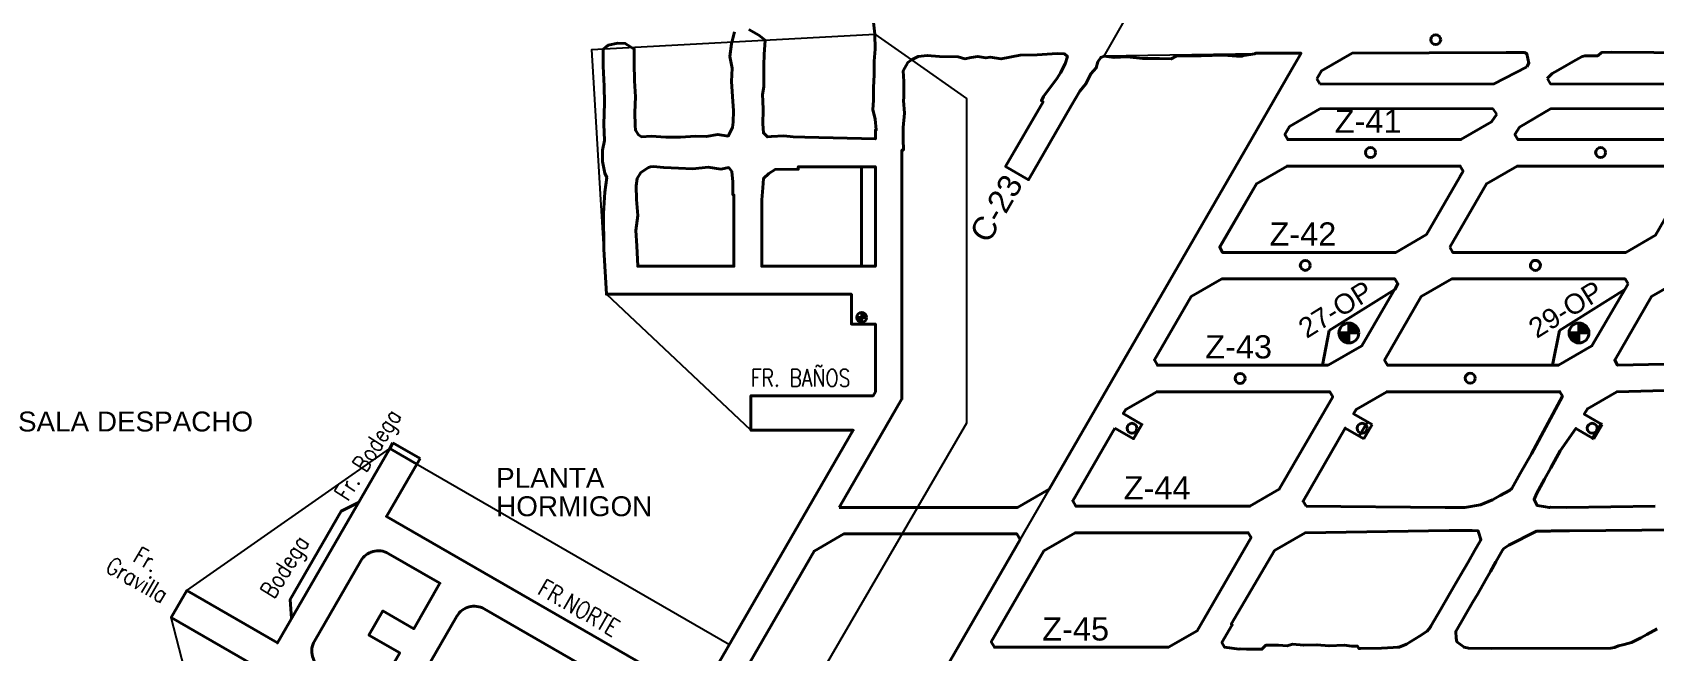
# Model space of a CAD drawing. Header units: millimetres. Extents: x -28 to 1943, y -5245 to 2752.
# Drawn here: x 841 to 1085.2, y -194.4 to -101.1 of the extents above; entities that cross this region are included whole.
import ezdxf
from ezdxf.enums import TextEntityAlignment as Align

# ---------------------------------------------------------------- set-up
doc = ezdxf.new("R2010")
doc.units = ezdxf.units.MM
doc.layers.add('144', color=10, linetype='Continuous')
doc.layers.add('206', color=10, linetype='Continuous')
doc.styles.add('1-1500', font='romans.shx', dxfattribs={"width": 0.8, "height": 3.75})
doc.styles.add('DG-T1-473 TO 560$0$Standard', font='arial.ttf')
doc.styles.add('DG-T1-473 TO 560$1$Standard', font='arial.ttf')

msp = doc.modelspace()

# ---------------------------------------------------------------- hatches: boundary and pattern name
at = {"linetype": 'Continuous', "lineweight": 40}
h = msp.add_hatch(color=3, dxfattribs=at)
h.paths.add_polyline_path([(966.583, -144.059, 0.4142136), (965.833, -143.309), (965.833, -144.059)])
h.paths.add_polyline_path([(965.083, -144.059, 0.4142136), (965.833, -144.809), (965.833, -144.059)])
h = msp.add_hatch(color=3, dxfattribs=at)
h.paths.add_polyline_path([(966.583, -144.059, 0.4142136), (965.833, -143.309), (965.833, -144.059)])
h.paths.add_polyline_path([(965.083, -144.059, 0.4142136), (965.833, -144.809), (965.833, -144.059)])
h = msp.add_hatch(color=3, dxfattribs=at)
h.paths.add_polyline_path([(1040.679, -146.399, 0.4142136), (1039.179, -144.899), (1039.179, -146.399)])
h.paths.add_polyline_path([(1039.179, -146.399), (1037.679, -146.399, 0.4142136), (1039.179, -147.899)])
h = msp.add_hatch(color=3, dxfattribs=at)
h.paths.add_polyline_path([(1040.679, -146.399, 0.4142136), (1039.179, -144.899), (1039.179, -146.399)])
h.paths.add_polyline_path([(1039.179, -146.399), (1037.679, -146.399, 0.4142136), (1039.179, -147.899)])
h = msp.add_hatch(color=3, dxfattribs=at)
h.paths.add_polyline_path([(1075.32, -146.399, 0.4142136), (1073.82, -144.899), (1073.82, -146.399)])
h.paths.add_polyline_path([(1073.82, -146.399), (1072.32, -146.399, 0.4142136), (1073.82, -147.899)])
h = msp.add_hatch(color=3, dxfattribs=at)
h.paths.add_polyline_path([(1075.32, -146.399, 0.4142136), (1073.82, -144.899), (1073.82, -146.399)])
h.paths.add_polyline_path([(1073.82, -146.399), (1072.32, -146.399, 0.4142136), (1073.82, -147.899)])

# ---------------------------------------------------------------- linework, layer by layer
at = {"lineweight": 35}
for p, q in [((1061.012, -108.852), (1065.973, -106.303)), ((1034.379, -108.112), (1034.807, -108.852)), ((1034.807, -108.852), (1061.012, -108.852)), ((1034.813, -112.652), (1030.231, -115.297)), ((1060.879, -112.652), (1034.813, -112.652)), ((1061.437, -113.416), (1060.879, -112.652))]:
    msp.add_line(p, q, dxfattribs=at)
at = {"color": 3, "linetype": 'Continuous', "lineweight": 40}
for p, q in [((965.795, -121.352), (965.795, -136.352)), ((965.795, -121.352), (965.795, -136.352)), ((1070.867, -146.004), (1080.721, -139.846)), ((1070.867, -146.004), (1080.721, -139.846)), ((965.083, -144.059), (966.583, -144.059)), ((965.083, -144.059), (966.583, -144.059)), ((965.833, -144.809), (965.833, -143.309)), ((965.833, -144.809), (965.833, -143.309)), ((1036.226, -146.004), (1035.205, -151.252)), ((1036.226, -146.004), (1035.205, -151.252)), ((1037.679, -146.399), (1040.679, -146.399)), ((1037.679, -146.399), (1040.679, -146.399)), ((1039.179, -147.899), (1039.179, -144.899)), ((1039.179, -147.899), (1039.179, -144.899)), ((1069.846, -151.252), (1070.867, -146.004)), ((1069.846, -151.252), (1070.867, -146.004)), ((1072.32, -146.399), (1075.32, -146.399)), ((1072.32, -146.399), (1075.32, -146.399)), ((1073.82, -147.899), (1073.82, -144.899)), ((1073.82, -147.899), (1073.82, -144.899)), ((1041.411, -162.334), (1042.661, -160.169)), ((1041.411, -162.334), (1042.661, -160.169)), ((1042.661, -160.169), (1041.967, -159.769)), ((1042.661, -160.169), (1041.967, -159.769)), ((1076.052, -162.334), (1077.302, -160.169)), ((1076.052, -162.334), (1077.302, -160.169)), ((1077.302, -160.169), (1077.128, -160.069)), ((1077.302, -160.169), (1077.128, -160.069)), ((894.777, -163.811), (895.277, -162.945)), ((894.777, -163.811), (895.277, -162.945)), ((899.347, -165.295), (895.277, -162.945)), ((899.347, -165.295), (895.277, -162.945)), ((1041.411, -162.334), (1040.717, -161.934)), ((1041.411, -162.334), (1040.717, -161.934)), ((1076.052, -162.334), (1075.878, -162.234)), ((1076.052, -162.334), (1075.878, -162.234)), ((898.847, -166.161), (899.347, -165.295)), ((898.847, -166.161), (899.347, -165.295))]:
    msp.add_line(p, q, dxfattribs=at)
at = {"color": 7, "linetype": 'Continuous', "lineweight": 40}
for p, q in [((1029.874, -121.252), (1025.253, -123.92)), ((1029.874, -121.252), (1025.253, -123.92)), ((1029.874, -121.252), (1055.934, -121.252)), ((1029.874, -121.252), (1055.934, -121.252)), ((1056.375, -122.015), (1050.851, -131.584)), ((1056.375, -122.015), (1050.851, -131.584)), ((1056.375, -122.015), (1055.905, -122.829)), ((1056.375, -122.015), (1055.905, -122.829)), ((1055.934, -121.252), (1056.375, -122.015)), ((1055.934, -121.252), (1056.375, -122.015)), ((1025.253, -123.92), (1019.728, -133.489)), ((1025.253, -123.92), (1019.728, -133.489)), ((1046.229, -134.252), (1050.851, -131.584)), ((1046.229, -134.252), (1050.851, -131.584)), ((1020.169, -134.252), (1019.728, -133.489)), ((1020.169, -134.252), (1019.728, -133.489)), ((1020.169, -134.252), (1046.229, -134.252)), ((1020.169, -134.252), (1046.229, -134.252)), ((1046.119, -138.252), (1046.56, -139.015)), ((1046.119, -138.252), (1046.56, -139.015))]:
    msp.add_line(p, q, dxfattribs=at)
for points in [[(948.841, -100.681), (950.374, -101.515), (951.286, -102.288), (951.147, -104.42), (951.095, -106.028), (951.095, -107.72), (951.125, -109.278), (950.88, -110.542), (950.966, -111.43), (951.027, -112.77), (950.944, -114.876), (951.032, -116.267), (951.654, -116.864), (952.254, -116.784), (954.099, -116.715), (955.535, -116.857), (957.285, -116.905), (967.895, -117.152), (967.895, -115.797), (968.021, -115.797), (967.876, -114.176), (967.512, -112.707), (967.623, -111.377), (967.633, -109.438), (967.704, -107.501), (967.71, -105.473), (967.846, -103.66), (967.826, -101.386), (967.587, -99.14)], [(948.841, -100.681), (950.374, -101.515), (951.286, -102.288), (951.147, -104.42), (951.095, -106.028), (951.095, -107.72), (951.125, -109.278), (950.88, -110.542), (950.966, -111.43), (951.027, -112.77), (950.944, -114.876), (951.032, -116.267), (951.654, -116.864), (952.254, -116.784), (954.099, -116.715), (955.535, -116.857), (957.285, -116.905), (967.895, -117.152), (967.895, -115.797), (968.021, -115.797), (967.876, -114.176), (967.512, -112.707), (967.623, -111.377), (967.633, -109.438), (967.704, -107.501), (967.71, -105.473), (967.846, -103.66), (967.826, -101.386), (967.587, -99.14)], [(967.557, -155.852), (949.165, -155.852), (949.165, -161.052), (949.165, -155.852), (967.557, -155.852), (967.895, -155.266), (967.895, -145.052), (964.296, -145.052), (964.296, -140.552), (927.395, -140.552), (926.996, -133.781), (926.984, -128.386), (927.159, -125.175), (927.463, -122.999), (927.192, -122.313), (926.823, -120.585), (926.815, -118.853), (927.14, -117.399), (927.029, -114.924), (927.121, -111.799), (927.091, -109.221), (926.93, -106.215), (926.924, -103.703), (927.68, -103.042), (929.132, -102.725), (930.206, -102.768), (931.595, -103.632), (931.576, -104.313), (931.597, -105.764), (931.647, -108.404), (931.778, -110.809), (931.675, -113.165), (931.72, -115.132), (931.768, -115.83), (932.239, -116.571), (932.676, -116.83), (934.162, -116.758), (936.333, -116.91), (938.543, -116.884), (940.818, -116.744), (942.438, -116.789), (944.177, -116.49), (945.714, -116.738), (946.406, -115.448), (946.495, -114.635), (946.543, -112.919), (946.396, -110.768), (946.257, -108.498), (946.324, -106.483), (946.006, -104.753), (946.238, -102.857), (946.699, -101.054)], [(967.557, -155.852), (949.165, -155.852), (949.165, -161.052), (949.165, -155.852), (967.557, -155.852), (967.895, -155.266), (967.895, -145.052), (964.296, -145.052), (964.296, -140.552), (927.395, -140.552), (926.996, -133.781), (926.984, -128.386), (927.159, -125.175), (927.463, -122.999), (927.192, -122.313), (926.823, -120.585), (926.815, -118.853), (927.14, -117.399), (927.029, -114.924), (927.121, -111.799), (927.091, -109.221), (926.93, -106.215), (926.924, -103.703), (927.68, -103.042), (929.132, -102.725), (930.206, -102.768), (931.595, -103.632), (931.576, -104.313), (931.597, -105.764), (931.647, -108.404), (931.778, -110.809), (931.675, -113.165), (931.72, -115.132), (931.768, -115.83), (932.239, -116.571), (932.676, -116.83), (934.162, -116.758), (936.333, -116.91), (938.543, -116.884), (940.818, -116.744), (942.438, -116.789), (944.177, -116.49), (945.714, -116.738), (946.406, -115.448), (946.495, -114.635), (946.543, -112.919), (946.396, -110.768), (946.257, -108.498), (946.324, -106.483), (946.006, -104.753), (946.238, -102.857), (946.699, -101.054)], [(1065.973, -106.303), (1066.289, -105.75), (1065.954, -104.362), (1065.924, -104.292), (1065.622, -104.146), (1063.746, -104.164), (1062.841, -104.136), (1039.689, -104.252), (1035.068, -106.92), (1034.379, -108.112)], [(1065.973, -106.303), (1066.289, -105.75), (1065.954, -104.362), (1065.924, -104.292), (1065.622, -104.146), (1063.746, -104.164), (1062.841, -104.136), (1039.689, -104.252), (1035.068, -106.92), (1034.379, -108.112)], [(1100.412, -106.303), (1100.468, -106.201), (1100.427, -105.24), (1100.37, -104.657), (1100.165, -104.43), (1098.872, -104.302), (1097.749, -104.243), (1078.763, -104.083), (1077.229, -104.164), (1076.651, -104.621), (1074.739, -104.641), (1074.289, -104.754), (1072.948, -105.522), (1071.389, -106.401), (1070.236, -107.051), (1069.768, -107.312), (1069.118, -107.946), (1069.068, -108.035)], [(1100.412, -106.303), (1100.468, -106.201), (1100.427, -105.24), (1100.37, -104.657), (1100.165, -104.43), (1098.872, -104.302), (1097.749, -104.243), (1078.763, -104.083), (1077.229, -104.164), (1076.651, -104.621), (1074.739, -104.641), (1074.289, -104.754), (1072.948, -105.522), (1071.389, -106.401), (1070.236, -107.051), (1069.768, -107.312), (1069.118, -107.946), (1069.068, -108.035)], [(1030.231, -115.297), (1029.543, -116.489), (1029.984, -117.252), (1056.044, -117.252), (1060.665, -114.584), (1061.437, -113.416)], [(1030.231, -115.297), (1029.543, -116.489), (1029.984, -117.252), (1056.044, -117.252), (1060.665, -114.584), (1061.437, -113.416)], [(1064.842, -115.368), (1064.184, -116.489), (1064.625, -117.252), (1090.685, -117.252), (1094.88, -114.83), (1095.306, -114.584), (1096.06, -113.421)], [(1064.842, -115.368), (1064.184, -116.489), (1064.625, -117.252), (1090.685, -117.252), (1094.88, -114.83), (1095.306, -114.584), (1096.06, -113.421)], [(950.803, -126.355), (950.934, -124.507), (951.071, -123.117), (951.848, -122.368), (952.823, -121.756), (956.29, -121.736), (956.29, -121.352), (967.895, -121.352), (967.895, -136.352), (950.795, -136.352), (950.803, -126.355)], [(950.803, -126.355), (950.934, -124.507), (951.071, -123.117), (951.848, -122.368), (952.823, -121.756), (956.29, -121.736), (956.29, -121.352), (967.895, -121.352), (967.895, -136.352), (950.795, -136.352), (950.803, -126.355)], [(1081.201, -139.015), (1080.76, -138.252), (1054.701, -138.252), (1050.079, -140.92), (1044.554, -150.489), (1044.995, -151.252), (1070.717, -151.252), (1075.763, -148.338), (1081.201, -139.015)], [(1081.201, -139.015), (1080.76, -138.252), (1054.701, -138.252), (1050.079, -140.92), (1044.554, -150.489), (1044.995, -151.252), (1070.717, -151.252), (1075.763, -148.338), (1081.201, -139.015)], [(1003.962, -160.713), (1006.769, -162.334), (1008.019, -160.169), (1005.214, -158.549), (1005.589, -157.901), (1010.245, -155.252), (1036.304, -155.252), (1036.745, -156.015), (1028.699, -169.952), (1024.285, -172.5), (998.086, -172.5), (997.614, -171.683), (1003.962, -160.713)], [(1003.962, -160.713), (1006.769, -162.334), (1008.019, -160.169), (1005.214, -158.549), (1005.589, -157.901), (1010.245, -155.252), (1036.304, -155.252), (1036.745, -156.015), (1028.699, -169.952), (1024.285, -172.5), (998.086, -172.5), (997.614, -171.683), (1003.962, -160.713)], [(976.95, -199.584), (972.328, -202.252), (959.254, -202.252), (946.268, -202.252), (945.827, -201.489), (946.268, -202.252), (959.254, -202.252), (972.328, -202.252), (976.95, -199.584), (989.69, -177.517), (989.199, -176.666), (963.139, -176.666), (958.668, -179.248), (945.827, -201.489)], [(976.95, -199.584), (972.328, -202.252), (959.254, -202.252), (946.268, -202.252), (945.827, -201.489), (946.268, -202.252), (959.254, -202.252), (972.328, -202.252), (976.95, -199.584), (989.69, -177.517), (989.199, -176.666), (963.139, -176.666), (958.668, -179.248), (945.827, -201.489)]]:
    msp.add_lwpolyline(points, dxfattribs=at)
for points in [[(962.469, -172.666), (989.308, -172.666), (994.082, -169.91), (1025.259, -115.91), (1030.612, -106.639), (1031.989, -104.252), (1025.119, -104.252), (1025.017, -104.361), (1023.342, -104.617), (1023.104, -104.672), (1022.258, -104.689), (1021.598, -104.622), (1020.279, -104.549), (1016.93, -104.669), (1014.762, -104.637), (1013.163, -104.702), (1012.448, -105.106), (1010.681, -105.032), (1008.113, -105.06), (1005.808, -104.774), (1003.834, -104.917), (1002.335, -104.694), (1001.829, -104.896), (1001.366, -105.555), (1001.136, -106.457), (1000.332, -107.352), (999.587, -108.854), (998.66, -109.98), (997.394, -112.172), (990.962, -123.313), (987.498, -121.313), (993.133, -111.553), (992.904, -111.421), (993.195, -110.791), (995.255, -108.03), (995.75, -107.181), (996.467, -105.867), (996.804, -104.741), (996.388, -104.366), (995.278, -104.296), (992.259, -104.474), (989.683, -104.523), (986.843, -105.098), (985.156, -104.838), (984.546, -104.956), (983.326, -104.734), (982.338, -104.871), (981.342, -105.073), (980.365, -104.804), (977.552, -104.76), (975.696, -104.585), (974.334, -104.742), (973.333, -105.254), (972.787, -105.652), (972.084, -106.888), (972.167, -108.49), (972.173, -110.911), (972.15, -111.364), (972.262, -113.306), (972.09, -115.444), (972.066, -117.2), (972.106, -118.833), (971.895, -118.833), (971.895, -155.856), (971.895, -156.338)], [(962.469, -172.666), (989.308, -172.666), (994.082, -169.91), (1025.259, -115.91), (1030.612, -106.639), (1031.989, -104.252), (1025.119, -104.252), (1025.017, -104.361), (1023.342, -104.617), (1023.104, -104.672), (1022.258, -104.689), (1021.598, -104.622), (1020.279, -104.549), (1016.93, -104.669), (1014.762, -104.637), (1013.163, -104.702), (1012.448, -105.106), (1010.681, -105.032), (1008.113, -105.06), (1005.808, -104.774), (1003.834, -104.917), (1002.335, -104.694), (1001.829, -104.896), (1001.366, -105.555), (1001.136, -106.457), (1000.332, -107.352), (999.587, -108.854), (998.66, -109.98), (997.394, -112.172), (990.962, -123.313), (987.498, -121.313), (993.133, -111.553), (992.904, -111.421), (993.195, -110.791), (995.255, -108.03), (995.75, -107.181), (996.467, -105.867), (996.804, -104.741), (996.388, -104.366), (995.278, -104.296), (992.259, -104.474), (989.683, -104.523), (986.843, -105.098), (985.156, -104.838), (984.546, -104.956), (983.326, -104.734), (982.338, -104.871), (981.342, -105.073), (980.365, -104.804), (977.552, -104.76), (975.696, -104.585), (974.334, -104.742), (973.333, -105.254), (972.787, -105.652), (972.084, -106.888), (972.167, -108.49), (972.173, -110.911), (972.15, -111.364), (972.262, -113.306), (972.09, -115.444), (972.066, -117.2), (972.106, -118.833), (971.895, -118.833), (971.895, -155.856), (971.895, -156.338)], [(931.967, -133.291), (931.846, -130.961), (932.123, -128.708), (931.936, -126.311), (931.891, -124.222), (932.06, -123.112), (932.598, -122.22), (933.766, -121.475), (934.044, -121.379), (934.428, -121.332), (936.049, -121.482), (938.256, -121.579), (940.435, -121.65), (942.744, -121.43), (944.635, -121.707), (945.815, -121.475), (946.3, -122.072), (946.449, -123.644), (946.458, -125.593), (946.595, -125.593), (946.595, -136.352), (932.126, -136.352)], [(931.967, -133.291), (931.846, -130.961), (932.123, -128.708), (931.936, -126.311), (931.891, -124.222), (932.06, -123.112), (932.598, -122.22), (933.766, -121.475), (934.044, -121.379), (934.428, -121.332), (936.049, -121.482), (938.256, -121.579), (940.435, -121.65), (942.744, -121.43), (944.635, -121.707), (945.815, -121.475), (946.3, -122.072), (946.449, -123.644), (946.458, -125.593), (946.595, -125.593), (946.595, -136.352), (932.126, -136.352)], [(1050.851, -131.584), (1056.375, -122.015), (1055.934, -121.252), (1029.874, -121.252), (1025.253, -123.92), (1019.722, -133.478), (1020.169, -134.252), (1046.229, -134.252)], [(1050.851, -131.584), (1056.375, -122.015), (1055.934, -121.252), (1029.874, -121.252), (1025.253, -123.92), (1019.722, -133.478), (1020.169, -134.252), (1046.229, -134.252)], [(1054.369, -133.489), (1054.81, -134.252), (1080.87, -134.252), (1085.318, -131.684), (1090.958, -121.915), (1090.575, -121.252), (1064.515, -121.252), (1059.894, -123.92)], [(1054.369, -133.489), (1054.81, -134.252), (1080.87, -134.252), (1085.318, -131.684), (1090.958, -121.915), (1090.575, -121.252), (1064.515, -121.252), (1059.894, -123.92)], [(1036.076, -151.252), (1041.122, -148.338), (1046.56, -139.015), (1046.119, -138.252), (1020.06, -138.252), (1015.438, -140.92), (1009.896, -150.459), (1010.354, -151.252)], [(1036.076, -151.252), (1041.122, -148.338), (1046.56, -139.015), (1046.119, -138.252), (1020.06, -138.252), (1015.438, -140.92), (1009.896, -150.459), (1010.354, -151.252)], [(1032.727, -172.5), (1053.692, -172.679), (1056.639, -172.677), (1059.016, -172.275), (1060.793, -171.513), (1061.954, -170.862), (1063.342, -170.117), (1063.685, -169.805), (1064.98, -167.559), (1066.649, -164.627), (1071.328, -155.915), (1070.945, -155.252), (1044.886, -155.252), (1040.264, -157.92), (1039.889, -158.569), (1041.968, -159.768), (1040.717, -161.934), (1038.639, -160.734), (1032.287, -171.737)], [(1032.727, -172.5), (1053.692, -172.679), (1056.639, -172.677), (1059.016, -172.275), (1060.793, -171.513), (1061.954, -170.862), (1063.342, -170.117), (1063.685, -169.805), (1064.98, -167.559), (1066.649, -164.627), (1071.328, -155.915), (1070.945, -155.252), (1044.886, -155.252), (1040.264, -157.92), (1039.889, -158.569), (1041.968, -159.768), (1040.717, -161.934), (1038.639, -160.734), (1032.287, -171.737)], [(993.246, -179.231), (985.333, -192.907), (985.819, -193.748), (1012.017, -193.748), (1016.353, -191.245), (1024.451, -177.218), (1024.037, -176.5), (997.977, -176.5)], [(993.246, -179.231), (985.333, -192.907), (985.819, -193.748), (1012.017, -193.748), (1016.353, -191.245), (1024.451, -177.218), (1024.037, -176.5), (997.977, -176.5)]]:
    msp.add_lwpolyline(points, close=True, dxfattribs=at)
at = {"lineweight": 35}
for points in [[(1069.068, -108.035), (1069.539, -108.852), (1095.745, -108.852), (1100.412, -106.303)], [(1096.06, -113.421), (1096.06, -113.421), (1095.612, -112.652), (1069.545, -112.652), (1064.842, -115.368)]]:
    msp.add_lwpolyline(points, dxfattribs=at)
at = {"color": 3, "linetype": 'Continuous', "lineweight": 40}
for points in [[(1046.56, -139.015), (1046.08, -139.846), (1036.226, -146.004)], [(1046.56, -139.015), (1046.08, -139.846), (1036.226, -146.004)], [(890.075, -171.954), (887.478, -173.253), (879.812, -186.531), (879.986, -189.429)], [(890.075, -171.954), (887.478, -173.253), (879.812, -186.531), (879.986, -189.429)]]:
    msp.add_lwpolyline(points, dxfattribs=at)
at = {"lineweight": 40}
for points in [[(1089.342, -138.252), (1084.72, -140.92), (1079.195, -150.489), (1079.636, -151.252), (1103.074, -150.742)], [(1089.342, -138.252), (1084.72, -140.92), (1079.195, -150.489), (1079.636, -151.252), (1103.074, -150.742)], [(1101.222, -154.673), (1079.527, -155.252), (1075.078, -157.82), (1074.617, -158.619), (1077.128, -160.069), (1075.878, -162.234), (1073.367, -160.784), (1070.965, -164.177), (1069.581, -166.694), (1068.63, -168.43), (1067.426, -170.616), (1067.058, -171.461), (1067.503, -172.365), (1068.765, -172.594), (1069.342, -172.688), (1069.357, -172.685), (1069.508, -172.663), (1071.923, -172.704), (1085.281, -172.5)], [(1101.222, -154.673), (1079.527, -155.252), (1075.078, -157.82), (1074.617, -158.619), (1077.128, -160.069), (1075.878, -162.234), (1073.367, -160.784), (1070.965, -164.177), (1069.581, -166.694), (1068.63, -168.43), (1067.426, -170.616), (1067.058, -171.461), (1067.503, -172.365), (1068.765, -172.594), (1069.342, -172.688), (1069.357, -172.685), (1069.508, -172.663), (1071.923, -172.704), (1085.281, -172.5)], [(1085.604, -190.958), (1084.022, -191.832), (1083.136, -192.335), (1081.742, -193.012), (1080.626, -193.307), (1079.765, -193.554), (1079.182, -193.756), (1078.622, -193.9), (1060.576, -193.914), (1057.193, -193.9), (1056.516, -193.745), (1055.434, -192.914), (1055.327, -192.379), (1055.268, -191.349), (1056.638, -189), (1057.811, -187.002), (1058.571, -185.695), (1059.747, -183.617), (1060.49, -182.324), (1061.302, -180.889), (1062.312, -179.1), (1062.488, -178.869), (1063.245, -178.35), (1064.567, -177.693), (1066.04, -176.943), (1067.428, -176.274), (1069.479, -176.257), (1069.717, -176.181), (1072.375, -176.192), (1088.762, -176.077)], [(1085.604, -190.958), (1084.022, -191.832), (1083.136, -192.335), (1081.742, -193.012), (1080.626, -193.307), (1079.765, -193.554), (1079.182, -193.756), (1078.622, -193.9), (1060.576, -193.914), (1057.193, -193.9), (1056.516, -193.745), (1055.434, -192.914), (1055.327, -192.379), (1055.268, -191.349), (1056.638, -189), (1057.811, -187.002), (1058.571, -185.695), (1059.747, -183.617), (1060.49, -182.324), (1061.302, -180.889), (1062.312, -179.1), (1062.488, -178.869), (1063.245, -178.35), (1064.567, -177.693), (1066.04, -176.943), (1067.428, -176.274), (1069.479, -176.257), (1069.717, -176.181), (1072.375, -176.192), (1088.762, -176.077)]]:
    msp.add_lwpolyline(points, dxfattribs=at)
at = {"color": 7, "linetype": 'Continuous', "lineweight": 40}
msp.add_lwpolyline([(895.792, -208.853), (924.068, -225.178), (895.792, -208.853, 0.4142136), (893.06, -209.585), (888.583, -217.34), (884.512, -214.99), (888.99, -207.235, 0.4142136), (888.257, -204.503), (879.597, -199.503), (871.572, -213.403), (867.502, -211.053), (875.527, -197.153), (861.888, -189.278), (864.238, -185.208), (877.877, -193.083), (894.777, -163.811), (898.847, -166.161), (894.297, -174.042), (938.768, -199.717, 0.4142136), (942.866, -198.619), (964.555, -161.052), (949.165, -161.052)], format="xyb", dxfattribs=at)
msp.add_lwpolyline([(895.792, -208.853), (924.068, -225.178), (895.792, -208.853, 0.4142136), (893.06, -209.585), (888.583, -217.34), (884.512, -214.99), (888.99, -207.235, 0.4142136), (888.257, -204.503), (879.597, -199.503), (871.572, -213.403), (867.502, -211.053), (875.527, -197.153), (861.888, -189.278), (864.238, -185.208), (877.877, -193.083), (894.777, -163.811), (898.847, -166.161), (894.297, -174.042), (938.768, -199.717, 0.4142136), (942.866, -198.619), (964.555, -161.052), (949.165, -161.052)], format="xyb", dxfattribs=at)
at = {"linetype": 'Continuous', "lineweight": 40}
for points in [[(1027.996, -179.169), (1021.469, -190.279), (1021.63, -190.371), (1020.057, -193.05), (1020.46, -193.748), (1022.667, -194.029), (1022.798, -194.001), (1023.774, -194.016), (1024.783, -194.022), (1025.788, -194.042), (1026.092, -194.038), (1026.652, -193.445), (1027.291, -193.408), (1028.574, -193.432), (1029.874, -193.509), (1030.669, -193.301), (1032.388, -193.435), (1034.379, -193.377), (1036.206, -193.531), (1038.48, -193.448), (1039.636, -193.557), (1040.463, -193.577), (1040.69, -193.938), (1040.93, -193.949), (1044.066, -193.899), (1046.753, -193.731), (1047.874, -193.278), (1049.824, -192.061), (1050.949, -191.323), (1051.425, -190.766), (1051.538, -190.584), (1053.042, -187.99), (1054.188, -186.002), (1054.944, -184.7), (1055.996, -182.881), (1057.132, -180.905), (1058.111, -179.199), (1059.003, -177.64), (1059.065, -177.497), (1058.711, -176.384), (1058.645, -176.205), (1057.754, -176.157), (1055.656, -176.151), (1054.257, -176.137), (1032.618, -176.5), (1027.996, -179.169)], [(1027.996, -179.169), (1021.469, -190.279), (1021.63, -190.371), (1020.057, -193.05), (1020.46, -193.748), (1022.667, -194.029), (1022.798, -194.001), (1023.774, -194.016), (1024.783, -194.022), (1025.788, -194.042), (1026.092, -194.038), (1026.652, -193.445), (1027.291, -193.408), (1028.574, -193.432), (1029.874, -193.509), (1030.669, -193.301), (1032.388, -193.435), (1034.379, -193.377), (1036.206, -193.531), (1038.48, -193.448), (1039.636, -193.557), (1040.463, -193.577), (1040.69, -193.938), (1040.93, -193.949), (1044.066, -193.899), (1046.753, -193.731), (1047.874, -193.278), (1049.824, -192.061), (1050.949, -191.323), (1051.425, -190.766), (1051.538, -190.584), (1053.042, -187.99), (1054.188, -186.002), (1054.944, -184.7), (1055.996, -182.881), (1057.132, -180.905), (1058.111, -179.199), (1059.003, -177.64), (1059.065, -177.497), (1058.711, -176.384), (1058.645, -176.205), (1057.754, -176.157), (1055.656, -176.151), (1054.257, -176.137), (1032.618, -176.5), (1027.996, -179.169)], [(1046.479, -193.748), (1046.658, -193.748), (1046.68, -193.736)], [(1046.479, -193.748), (1046.658, -193.748), (1046.68, -193.736)]]:
    msp.add_lwpolyline(points, dxfattribs=at)
msp.add_lwpolyline([(894.545, -179.612, 0.4142136), (890.447, -180.71), (883.447, -192.835, 0.4142136), (884.545, -196.933), (892.34, -201.433), (896.29, -194.591), (891.656, -191.916), (893.756, -188.279), (898.39, -190.954), (902.34, -184.112)], format="xyb", close=True, dxfattribs=at)
msp.add_lwpolyline([(894.545, -179.612, 0.4142136), (890.447, -180.71), (883.447, -192.835, 0.4142136), (884.545, -196.933), (892.34, -201.433), (896.29, -194.591), (891.656, -191.916), (893.756, -188.279), (898.39, -190.954), (902.34, -184.112)], format="xyb", close=True, dxfattribs=at)
msp.add_lwpolyline([(926.418, -221.108), (899.008, -205.283, -0.4142136), (897.91, -201.185), (904.91, -189.06, -0.4142136), (909.008, -187.962), (936.418, -203.787, -0.4142136), (937.516, -207.885), (930.516, -220.01, -0.4142136), (926.418, -221.108, 0.4142136), (930.516, -220.01)], format="xyb", dxfattribs=at)
msp.add_lwpolyline([(926.418, -221.108), (899.008, -205.283, -0.4142136), (897.91, -201.185), (904.91, -189.06, -0.4142136), (909.008, -187.962), (936.418, -203.787, -0.4142136), (937.516, -207.885), (930.516, -220.01, -0.4142136), (926.418, -221.108, 0.4142136), (930.516, -220.01)], format="xyb", dxfattribs=at)
at = {"lineweight": 40}
for centre, radius in [((1052.248, -102.211), 0.75), ((1042.433, -119.211), 0.75), ((1077.074, -119.211), 0.75), ((1032.618, -136.211), 0.75), ((1022.803, -153.236), 0.757), ((1057.444, -153.211), 0.75)]:
    msp.add_circle(centre, radius, dxfattribs=at)
at = {"color": 3, "linetype": 'Continuous', "lineweight": 40}
for centre, radius in [((965.833, -144.059), 0.75), ((1039.179, -146.399), 1.5), ((1073.82, -146.399), 1.5), ((1041.169, -160.752), 0.75), ((1075.81, -160.752), 0.75)]:
    msp.add_circle(centre, radius, dxfattribs=at)
at = {"color": 7, "linetype": 'Continuous', "lineweight": 40}
msp.add_circle((1006.528, -160.752), 0.75, dxfattribs=at)
msp.add_circle((1006.528, -160.752), 0.75, dxfattribs=at)
at = {"lineweight": 40}
for start, end in [(344.91803, 195.08197), (195.08197, 344.91803)]:
    msp.add_arc((1067.259, -136.211), 0.75, start, end, dxfattribs=at)
at = {"layer": '144'}
msp.add_lwpolyline([(883.64, -361.201), (1031.989, -104.252), (1002.335, -104.694), (1059.316, -4.92), (1331.424, -5.392), (1126.254, -361.125), (883.64, -361.201)], close=True, dxfattribs=at)
at = {"layer": '206'}
msp.add_lwpolyline([(915.887, -303.996), (882.026, -303.996), (897.348, -277.458), (896.41, -274.721), (855.059, -250.699), (868.325, -227.75), (867.502, -211.053), (861.888, -189.278), (864.238, -185.208), (894.777, -163.811), (945.916, -193.336), (964.555, -161.052), (949.165, -161.052), (927.395, -140.552), (925.222, -103.703), (967.826, -101.386), (973.333, -105.254), (981.633, -111.085), (981.633, -159.985), (918.538, -268.482), (928.163, -278.748), (915.887, -303.996)], close=True, dxfattribs=at)

# ---------------------------------------------------------------- texts
at = {"linetype": 'Continuous', "style": 'DG-T1-473 TO 560$0$Standard'}
for s, p in [('Z-41', (1042.072, -114.484)), ('Z-42', (1032.257, -131.484)), ('Z-43', (1022.581, -148.484)), ('Z-44', (1010.313, -169.732)), ('Z-45', (998.046, -190.981))]:
    msp.add_text(s, height=3.5, dxfattribs=at).set_placement(p, align=Align.MIDDLE_CENTER)
msp.add_text('C-23', height=3.5, rotation=60, dxfattribs=at).set_placement((988.722, -123.037), align=Align.MIDDLE_RIGHT)
for s, p in [('27-OP', (1032.817, -147.313)), ('29-OP', (1067.458, -147.313))]:
    msp.add_text(s, height=3, rotation=32, dxfattribs=at).set_placement(p)
at = {"style": '1-1500', "width": 0.8}
msp.add_text('FR. BAÑOS', height=2.6, dxfattribs=at).set_placement((949.163, -154.471))
at = {"style": 'DG-T1-473 TO 560$1$Standard'}
for s, p in [('SALA DESPACHO', (838.821, -161.236)), ('PLANTA ', (910.804, -169.724)), ('HORMIGON', (910.804, -173.998))]:
    msp.add_text(s, height=3, dxfattribs=at).set_placement(p)
at = {"linetype": 'Continuous', "style": '1-1500', "width": 0.8}
for s, rotation, p in [('Fr. Bodega ', 57.77556, (888.487, -171.871)), ('Bodega', 57.77556, (877.334, -186.619)), ('Gravilla', 330, (851.805, -182.236)), ('Fr.', 330, (855.953, -180.719)), ('FR.NORTE ', 330, (916.897, -185.607))]:
    msp.add_text(s, height=2.6, rotation=rotation, dxfattribs=at).set_placement(p)

doc.saveas('drawing.dxf')
